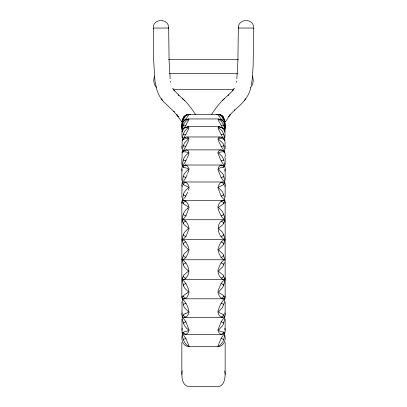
<?xml version="1.0" encoding="UTF-8"?>
<svg xmlns="http://www.w3.org/2000/svg" width="407" height="407" viewBox="0 0 407 407"><rect width="100%" height="100%" fill="white"/><g stroke="black" fill="none" stroke-linecap="round" stroke-linejoin="round"><path stroke-width="0.61" d="M185.551 313.66L187.958 312.51L188.558 311.798L185.246 308.552L183.705 306.105L181.848 297.375L181.848 202.014L183.771 193.137L185.348 190.72L188.563 187.535L187.698 186.727L183.526 184.747L182.204 182.448L183.252 176.373L183.933 174.522L185.551 172.12L188.563 169.215L187.052 168.249L183.379 167.287L182.326 166.315L181.848 168.778L181.853 180.357M224.862 335.383C226.211 340.16 223.565 346.805 217.867 346.535L189.138 346.535C179.66 341.941 182.702 326.984 181.853 319.032M184.58 331.812C187.037 331.379 190.583 330.352 186.559 328.286C180.057 321.438 182.651 310.236 181.853 301.943M224.328 197.609L225.152 202.014L225.152 297.375L224.226 302.335M224.272 179.177L225.137 184.315L225.147 197.446M224.272 162.78L225.137 168.432L225.147 180.357M217.867 346.535L218.666 344.241M238.639 28.012L238.329 28.017L253.709 28.068L253.129 65.578L252.335 78.414L251.338 85.19M225.147 342.379L225.147 374.369C225.025 379.253 223.891 386.258 217.867 386.65L189.138 386.65C181.792 385.938 181.405 376.099 182.188 370.914M181.853 330.265L182.173 328.286M225.147 169.124L224.827 171.098M181.853 314.514L182.173 312.922M225.147 184.875L224.827 186.462M181.853 297.171L182.173 296.006M225.147 202.218L224.827 203.383M182.555 123.209C181.252 124.756 182.015 127.218 182.173 129.05M236.818 78.724L237.907 60.897L238.329 28.017C237.881 18.574 253.256 17.872 253.678 27.31M182.173 146.51C182.046 140.715 181.756 133.043 186.793 128.933C191.031 126.948 185.536 127.035 184.152 128.241C181.13 130.184 181.807 134.727 182.173 137.892M182.173 157.672C181.761 152.793 182.311 147.38 184.508 142.898C188.324 139.072 191.148 136.956 183.043 139.387M182.916 130.26L182.178 131.14L183.099 126.022L183.933 123.692L185.653 121.403L188.492 119.414L186.925 119.429L185.246 119.999L183.913 121.006L182.962 122.405L181.924 126.984L182.173 132.021M188.507 171.286L189.077 168.742L187.108 165.618L186.085 165.084L184.976 165.059L182.178 166.356L183.231 160.083L183.933 158.099L185.551 155.662L188.563 152.879L186.091 151.938L182.667 151.73L182.178 152.116L183.796 150.829L186.289 149.888L220.701 149.883C224.481 150.158 226.261 154.253 224.827 157.672M225.147 319.032L225.137 330.957L224.099 337.596M182.916 123.947L182.178 124.918L183.064 120.365L183.989 118.02L185.872 115.863L188.563 114.464L186.701 114.749M225.147 301.943L225.137 315.074L224.211 320.568M153.322 27.31C153.744 17.872 169.119 18.574 168.671 28.017L169.093 60.897L170.182 78.724M182.489 120.228L181.863 124.954L182.117 129.894M190.451 114.576L187.831 114.392L185.185 115.791L183.364 117.984L182.178 121.835L181.685 121.617M224.883 129.894C224.99 127.778 225.793 125.025 224.445 123.209M182.204 121.601L183.038 121.423M236.258 82.189L236.462 81.059M224.13 321.016L223.545 323.697L222.568 325.763L218.447 330.108L219.729 331.054L223.687 332.132L224.822 333.033L221.479 337.81L219.246 342.847M224.018 338.044C223.769 341.6 221.016 344.52 218.467 346.388M224.018 303.469L224.165 302.681M223.982 303.647L222.425 307.667L218.437 311.864L219.337 312.683L223.463 314.636L224.822 316.743L221.225 321.591L217.867 330.27L218.935 332.677L220.594 334.203L222.481 334.233L224.822 333.033M182.265 121.281L182.392 120.665M224.272 282.656L225.137 278.902L224.827 277.945M224.242 282.819L223.982 284.142M224.827 129.05L225.137 124.954L224.511 120.228M224.796 259.905L223.28 254.39L218.442 249.75L222.425 246.098L223.748 244.037L224.822 239.626L223.967 235.521M223.967 284.228L222.705 287.515L219.668 290.69M224.827 132.021L225.076 126.984L223.748 119.689L221.713 116.371L218.452 114.484L219.21 114.667M182.962 235.851L184.3 232.524L188.563 228.276L183.913 224.399L182.845 221.942M223.982 263.792L224.272 262.423M224.496 120.431C225.102 125.331 228.78 114.906 230.438 114.413L228.592 116.824L231.598 113.11L234.89 109.895L234.503 110.251C241.656 104.136 248.962 97.105 250.819 87.459M223.967 263.868L222.705 266.86L219.729 269.749M182.88 236.243L182.178 239.626L182.865 242.445M224.827 137.892C225.503 131.634 224.613 122.075 218.681 119.373C220.574 119.195 222.583 120.08 223.616 121.693C224.333 122.599 225.417 126.053 224.074 123.931M182.138 335.383C181.029 339.911 183.018 346.382 188.563 346.51M187.571 208.501C183.247 211.218 182.133 216.982 182.173 221.444M224.827 146.51L225.112 142.552L224.13 135.999M224.018 242.948L223.952 243.233M182.814 257.148L184.106 253.836L188.563 249.695L184.152 245.604L182.982 242.933M182.265 259.412L182.784 257.28M182.204 259.646L183.705 265.919L185.058 267.775L188.563 271.113L183.933 274.964L182.733 277.839M182.524 120.085L183.282 117.852M182.56 119.943L183.099 118.274M223.952 222.68L224.796 219.571M223.931 222.741L222.833 224.679L218.437 228.286L222.568 232.346L223.952 235.439M183.252 167.226L184.208 165.674L185.877 165.044M223.748 332.163L222.792 333.715L221.123 334.345M183.252 151.989L184.208 150.478L185.877 149.924M183.252 184.493L184.208 182.931L185.877 182.244C188.299 183.913 190.13 187.429 188.339 190.217M223.748 314.896C221.922 319.963 217.297 314.377 217.964 311.187C219.032 308.119 220.08 304.985 221.8 302.213C223.224 299.959 225.793 299.048 223.845 296.286C223.362 293.885 216.275 293.305 219.48 290.842M187.174 174.669L185.46 178.358L182.031 183.196L181.853 197.446M187.698 208.399C190.369 206.039 183.725 205.438 183.252 203.368L184.208 201.841L185.877 201.109L187.851 203.785L189.133 207.463L185.928 215.776L184.178 218.091L182.178 219.739L182.702 221.444M223.748 296.021L222.792 297.548L221.123 298.275L219.348 295.981L217.903 292.43L218.371 290.003L220.915 283.898L222.741 281.379L224.822 279.65L223.28 275.224L218.478 271.296L219.607 269.846M182.702 277.945L182.178 279.65L183.526 286.06L185.058 288.522L188.558 291.946L186.437 293.651M183.252 223.377L184.208 221.922L185.877 221.174L187.963 224.649L189.128 228.459L186.141 236.07L184.234 238.354L181.924 239.794L182.173 240.201M223.748 276.007C220.736 282.539 216.051 270.752 218.869 267.709C219.688 265.715 220.411 263.594 221.851 261.95C222.364 260.678 225.346 260.139 224.827 259.188M183.252 129.05L184.03 127.864L185.45 127.35M183.252 244.042L184.208 242.689L185.877 241.936L187.963 245.909L189.128 249.883L187.744 253.999L185.928 257.382L183.547 259.335L182.178 259.763L181.848 259.468L182.173 259.188M223.748 255.347L222.792 256.7L221.123 257.453L219.073 253.561L217.872 249.501L219.281 245.34L221.123 241.936L223.438 240.059L224.822 239.626L225.152 239.916L224.827 240.201M183.252 121.912L183.867 120.976L185.017 120.482M182.916 139.515L182.178 140.283L184.208 137.729L186.905 136.961L220.08 136.961L221.327 137.368M186.32 293.717C184.183 294.419 181.619 297.446 182.794 299.333C186.213 302.828 188.665 307.809 189.016 312.607C188.253 314.865 186.574 318.086 183.669 317.302C180.866 317.155 183.776 313.828 185.45 313.705M223.952 215.074L222.425 211.477L218.437 207.397L223.372 203.856L224.822 200.585L221.225 196.26L217.877 187.724L218.803 184.91L220.594 182.565L222.481 181.99L224.822 182.646L221.225 177.793L217.882 169.439L218.732 167.023L220.487 165.232L222.431 165.14L224.822 166.356L221.327 161.294L217.913 153.22L217.984 152.289L218.803 150.961L220.701 149.883M183.252 264.84L184.208 263.629L185.877 262.891C188.446 266.906 190.552 272.029 187.22 276.256C186.905 278.505 181.329 281.522 182.173 277.945M223.748 234.549L222.792 235.76L221.123 236.498M187.632 192.068L185.46 196.79L182.178 200.585L183.252 203.368M188.395 171.576L187.632 173.514M187.22 157.84C188.655 155.316 190.664 150.763 186.289 149.888M219.042 343.345L218.905 343.671M186.869 158.679L185.027 162.398M223.931 195.477L222.425 191.722L218.437 187.546L219.358 186.696L223.28 184.875L223.967 184.015M223.916 184.132L224.796 182.667M186.92 144.088C187.658 141.86 191.153 137.714 186.905 136.961M186.823 144.317L184.707 148.433M186.665 132.758C187.434 130.733 191.773 124.913 186.085 127.208M183.252 285.266L184.208 284.228L185.877 283.516C187.647 287.362 190.837 292.109 187.576 296.113C186.701 298.163 184.412 299.654 182.178 298.799L224.822 298.799L222.924 298.982L221.123 298.275M223.748 214.123L222.792 215.161L221.123 215.868M186.564 132.982L183.42 138.497M185.928 160.785L183.252 159.987M183.348 117.715L184.05 116.6M154.629 76.333C152.854 79.833 153.922 84.33 156.186 87.347M186.457 124.145C186.645 122.568 191.773 117.475 186.905 119.495M186.35 124.354L184.549 127.508M234.04 88.706L234.203 88.4L232.422 90.959L233.47 89.626L233.211 89.957M186.085 118.839L185.516 119.821M186.192 118.651L189.138 114.423L187.927 114.576M223.748 194.571L222.792 195.416L221.123 196.072M183.252 304.818L184.208 303.973L185.877 303.317M183.705 117.074L183.379 117.648L184.208 116.931M183.252 119.689L184.208 119.124L185.877 119.21M184.6 148.606L182.178 152.116M184.442 127.681L184.234 128.027M184.92 162.571L182.178 166.356M222.766 167.506L224.796 166.341M183.064 332.433L184.366 331.853M183.028 332.483L182.204 333.048L184.442 334.213L186.35 334.223L188.07 332.667L189.133 330.118L185.775 321.591L182.178 316.743M182.916 123.825L182.545 124.374M182.916 130.057L182.178 131.14M183.292 138.685L182.178 140.283M211.426 114.723C216.02 107.239 221.713 100.519 228.5 94.923L228.129 95.269L232.697 90.603M183.771 116.972L184.422 116.183L184.168 116.458M182.178 121.769L182.55 121.245M182.667 121.077L182.926 120.716M245.767 98.835L244.281 100.722M224.827 221.444C225.844 219.195 222.156 218.376 221.428 216.361C219.948 213.421 218.137 210.292 217.898 206.97C218.707 203.882 220.853 199.257 224.822 200.585L182.178 200.585L184.178 200.422L185.877 201.109M222.497 167.562C211.014 168.356 230.23 175.203 221.123 177.6M183.252 323.01L185.877 321.789M183.252 125.407L184.208 125.076L185.877 125.28M185.877 221.174L184.178 220.045L182.178 219.739L224.822 219.739C215.084 221.332 216.972 236.335 224.822 239.626L182.178 239.626L184.05 240.323L185.877 241.936M250.595 87.581C253.164 84.529 254.227 79.645 252.198 76.048M224.46 98.611L222.186 100.743M184.575 116.036L184.839 115.802M184.961 115.7L185.536 115.298M185.058 115.629L186.147 114.972M187.739 114.698L188.573 114.316M184.976 137.775L185.409 137.515M224.064 147.38L224.822 152.116L224.328 151.73L221.062 151.918L218.447 152.828L221.952 156.278L223.545 159.295L223.748 159.987L221.123 160.897M183.252 339.402L185.877 338.492L189.138 346.535M185.653 115.232L187.215 114.591M183.252 134.183L185.877 134.412M182.657 123.138L182.997 122.995M182.204 182.667L184.493 181.99L222.38 181.99M224.822 316.743L222.481 317.399L184.6 317.399M186.213 114.942L186.559 114.799M181.776 121.566L182.244 121.479M220.08 136.961C215.105 138.161 220.594 143.671 221.123 146.383L223.748 145.808L223.998 147.034M220.915 127.203C214.687 124.522 220.497 132.565 221.123 134.412L223.692 134.152L224.099 135.831M220.029 119.444C215.247 117.531 220.792 123.555 221.123 125.28L222.792 125.076L223.748 125.407M216.549 114.576C220.304 113.36 223.921 116.845 224.491 120.411M219.073 114.576L217.867 114.418L221.123 119.21L222.792 119.124L223.748 119.689M181.685 121.668L176.562 114.413L178.408 116.824L173.83 111.508L174.221 111.869L163.899 102.05L160.633 97.985L158.796 94.77L156.96 90.171L154.919 80.647L153.719 61.376L153.291 28.068L168.671 28.017L168.361 28.012M253.709 28.068L253.398 28.073M237.546 73.352L169.454 73.352M221.123 127.366L223.133 128.001L224.822 131.14L224.074 130.245M221.123 137.261L222.792 137.729L223.947 139.377M168.656 59.341L238.344 59.341M173.596 89.428L233.404 89.428M188.833 114.301L218.193 114.301M188.176 118.946L218.666 118.951M187.52 126.562L219.485 126.562M185.46 165.018L221.535 165.018M185.46 334.371L221.535 334.371M153.602 28.073L153.291 28.068M221.123 149.924L222.792 150.478L223.748 151.989M184.6 181.99L185.877 182.244M222.38 317.399L221.123 317.139M183.252 145.808L185.877 146.383M223.962 121.423L225.224 121.566M221.123 165.044L222.792 165.674L223.748 167.226M185.877 334.345L184.208 333.715L183.252 332.163M221.123 182.244L222.792 182.931L223.748 184.493M185.877 317.139L184.208 316.453L183.252 314.896M221.123 201.109L222.792 201.836L223.748 203.368M185.877 298.275L184.208 297.548L183.252 296.021M221.123 221.174L222.792 221.922L223.748 223.377M185.877 278.215L184.208 277.467L183.252 276.007M218.427 114.316L220.08 114.677M221.123 241.936L222.792 242.689L223.748 244.037M185.877 257.453L184.208 256.7L183.252 255.347M185.877 236.498L184.208 235.76L183.252 234.549M221.123 262.891L222.792 263.629L223.748 264.84M185.877 215.868L184.208 215.161L183.252 214.123M221.123 283.516L222.792 284.228L223.748 285.266M219.785 114.591L220.787 114.942L220.187 114.708M185.877 196.072L184.208 195.416L183.252 194.571M221.123 303.317L222.792 303.973L223.748 304.818M223.748 129.05L221.332 127.579L218.437 127.686L221.952 130.616L223.748 134.188M185.877 177.594L183.252 176.373M221.123 321.789L223.748 323.01M221.123 338.492L223.748 339.402M224.003 122.995L224.343 123.138M222.405 120.579L223.748 121.912M222.604 116.86L223.652 117.715M220.853 114.972L222.039 115.7L220.925 115.003M221.586 137.51L222.008 137.764M222.12 115.766L222.425 116.036L222.161 115.802M195.574 114.723C191.015 107.214 185.261 100.539 178.5 94.923L178.871 95.269L173.53 89.626L174.578 90.959L174.303 90.603M184.814 100.743L182.54 98.611M224.074 139.504C226.317 141.88 222.695 137.22 224.822 140.283M221.123 278.215L222.924 279.38L224.822 279.65L182.178 279.65L184.05 281.161L185.877 283.516M182.178 333.033L185.877 338.492M161.233 98.835L162.719 100.722M224.822 152.116L221.123 146.383M221.123 257.453L222.924 259.05L224.822 259.763L182.178 259.763L184.05 260.882L185.877 262.891M224.074 120.716L224.822 121.769M173.789 89.957L172.797 88.4L172.96 88.706M223.229 116.972C222.507 115.909 224.303 118.661 223.28 117.048M224.822 131.14L224.074 130.047M224.822 124.918L224.074 123.809M221.8 120.304L221.586 119.979M221.535 119.897L221.123 119.21M223.051 128.48L222.792 128.068M222.741 127.981L221.123 125.28M182.173 203.383L181.853 202.218M224.827 296.006L225.147 297.171M221.123 134.412C221.84 137.19 227.035 140.664 221.332 138.365C213.823 138.024 224.725 142.226 223.748 145.808M223.718 117.852L224.476 120.085M182.173 186.462L181.853 184.875M224.827 312.922L225.147 314.514M182.173 171.103L181.853 169.124M224.827 328.286L225.147 330.265M223.748 159.987L223.982 161.167M223.748 176.373L223.967 177.477M224.812 370.914L225.147 374.369M224.272 216.733L223.982 215.247M224.288 216.814L224.511 217.969M223.998 195.828L224.226 197.054M223.998 177.656L224.165 178.551M224.578 218.34L224.735 219.231M170.538 81.059L170.742 82.189M225.147 145.925L225.147 148.728M225.147 158.048L225.147 164.977M224.985 122.558L224.985 124.12M182.015 122.558L182.015 124.12M181.853 145.925L181.853 148.728M181.853 158.048L181.853 164.977M181.853 342.379L181.853 374.369M222.639 116.244L222.833 116.458L222.639 116.244"/></g></svg>
